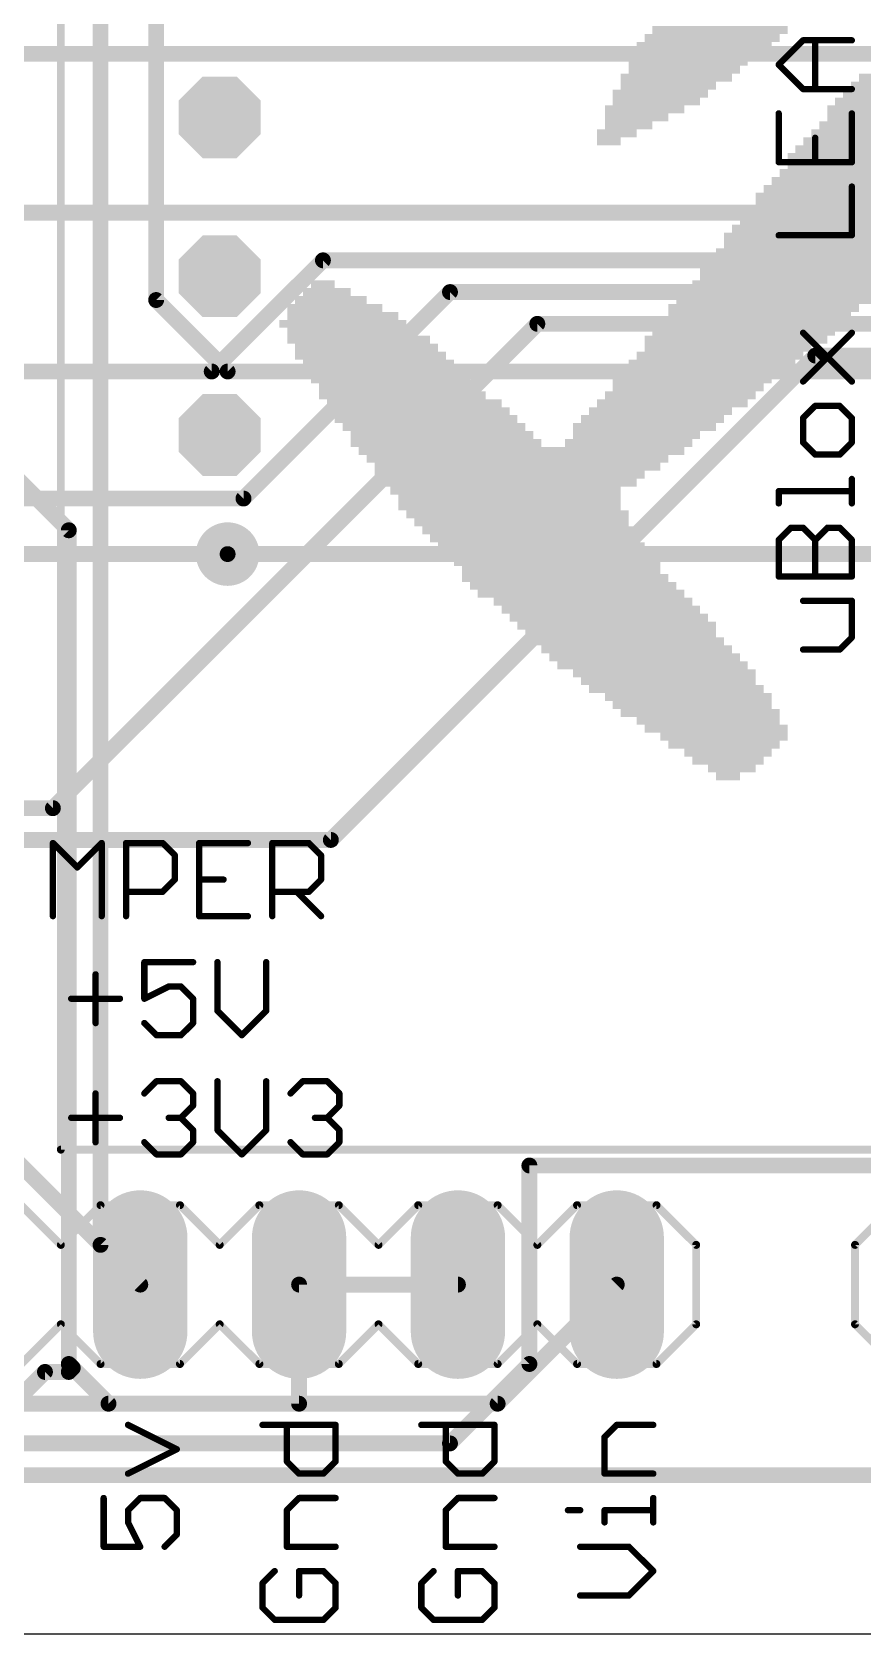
# Model space of a CAD drawing. Extents: x 0 to 99.1, y -1.2 to 60.2.
# Drawn here: x 33.58 to 46.86, y 0 to 25.62 of the extents above; entities that cross this region are included whole.
import ezdxf

# ---------------------------------------------------------------- set-up
doc = ezdxf.new("R2010")
doc.units = 0
for name, color, linetype in [('1', 22, 'CONTINUOUS'), ('16', 175, 'CONTINUOUS'), ('17', 82, 'CONTINUOUS'), ('18', 82, 'CONTINUOUS'), ('20', 7, 'CONTINUOUS'), ('21', 253, 'CONTINUOUS'), ('22', 253, 'CONTINUOUS'), ('25', 253, 'CONTINUOUS'), ('51', 253, 'CONTINUOUS')]:
    doc.layers.add(name, color=color, linetype=linetype)

# ---------------------------------------------------------------- blocks, each defined once
blk = doc.blocks.new('RECT')
blk.add_solid([(-0.5, -0.5), (0.5, -0.5), (-0.5, 0.5), (0.5, 0.5)])
blk = doc.blocks.new('LONGP100')
at = {"const_width": 1}
blk.add_lwpolyline([(-0.5, 0), (0.5, 0)], dxfattribs=at)
at = {"const_width": 0.5}
for points in [[(-0.5, 0.25, 1), (-0.5, -0.25)], [(0.5, -0.25, 1), (0.5, 0.25)]]:
    blk.add_lwpolyline(points, format="xyb", dxfattribs=at)
blk = doc.blocks.new('OCTAGONP')
at = {"const_width": 0.5}
blk.add_lwpolyline([(-0.25, -0.1036), (-0.25, 0.1036), (-0.1036, 0.25), (0.1036, 0.25), (0.25, 0.1036), (0.25, -0.1036), (0.1036, -0.25), (-0.1036, -0.25), (-0.25, -0.1036), (-0.25, 0.1036)], dxfattribs=at)
blk = doc.blocks.new('ROUNDV')
at = {"const_width": 0.5}
blk.add_lwpolyline([(0, -0.25, 1), (0, 0.25, 1), (0, -0.25)], format="xyb", dxfattribs=at)

msp = doc.modelspace()

# ---------------------------------------------------------------- linework, layer by layer
at = {"layer": '1', "const_width": 0.254}
for points in [[(35.56, 21.336), (35.56, 41.148)], [(34.671, 36.576), (34.671, 6.223)], [(36.703, 20.193), (35.56, 21.336)], [(67.818, 20.193), (36.703, 20.193)], [(34.163, 17.653), (32.131, 19.685)], [(34.163, 4.318), (34.163, 17.653)], [(68.961, 17.272), (36.703, 17.272)], [(41.529, 7.493), (89.662, 7.493)], [(41.529, 4.318), (41.529, 7.493)], [(34.671, 6.223), (35.306, 5.588)], [(37.846, 5.588), (37.846, 3.683)], [(37.846, 5.588), (40.386, 5.588)], [(34.2265, 4.2545), (34.163, 4.318)], [(34.163, 4.191), (34.2265, 4.2545)], [(34.798, 3.683), (34.2265, 4.2545)], [(40.259, 3.048), (41.529, 4.318)], [(33.274, 3.683), (33.782, 4.191)], [(33.782, 4.191), (34.163, 4.191)], [(37.846, 3.683), (34.798, 3.683)], [(6.477, 3.048), (40.259, 3.048)], [(3.937, 2.54), (88.011, 2.54)]]:
    msp.add_lwpolyline(points, dxfattribs=at)
at = {"layer": '1', "const_width": 0.127}
for points in [[(35.6049, 21.3809, 1), (35.5151, 21.2911)], [(35.4965, 21.336, 1), (35.6235, 21.336)], [(36.703, 20.2565, 1), (36.703, 20.1295)], [(36.6581, 20.1481, 1), (36.7479, 20.2379)], [(34.2265, 17.653, 1), (34.0995, 17.653)], [(34.1181, 17.6081, 1), (34.2079, 17.6979)], [(36.703, 17.3355, 1), (36.703, 17.2085)], [(41.529, 7.5565, 1), (41.529, 7.4295)], [(41.5925, 7.493, 1), (41.4655, 7.493)], [(34.7159, 6.2679, 1), (34.6261, 6.1781)], [(34.6075, 6.223, 1), (34.7345, 6.223)], [(35.2611, 5.5431, 1), (35.3509, 5.6329)], [(37.9095, 5.588, 1), (37.7825, 5.588)], [(37.846, 5.6515, 1), (37.846, 5.5245)], [(40.386, 5.5245, 1), (40.386, 5.6515)], [(34.2079, 4.3629, 1), (34.1181, 4.2731)], [(34.0995, 4.318, 1), (34.2265, 4.318)], [(34.2714, 4.2994, 1), (34.1816, 4.2096)], [(34.2714, 4.2096, 1), (34.1816, 4.2994)], [(34.1816, 4.2096, 1), (34.2714, 4.2994)], [(41.4655, 4.318, 1), (41.5925, 4.318)], [(41.5739, 4.2731, 1), (41.4841, 4.3629)], [(33.782, 4.2545, 1), (33.782, 4.1275)], [(33.8269, 4.1461, 1), (33.7371, 4.2359)], [(34.1181, 4.2359, 1), (34.2079, 4.1461)], [(34.163, 4.1275, 1), (34.163, 4.2545)], [(34.798, 3.7465, 1), (34.798, 3.6195)], [(34.7531, 3.6381, 1), (34.8429, 3.7279)], [(37.7825, 3.683, 1), (37.9095, 3.683)], [(37.846, 3.6195, 1), (37.846, 3.7465)], [(40.2141, 3.0929, 1), (40.3039, 3.0031)], [(40.259, 2.9845, 1), (40.259, 3.1115)]]:
    msp.add_lwpolyline(points, format="xyb", dxfattribs=at)
at = {"layer": '16', "const_width": 0.254}
for points in [[(27.94, 25.273), (73.787, 25.273)], [(31.877, 22.733), (69.469, 22.733)], [(36.449, 20.193), (38.227, 21.971)], [(38.227, 21.971), (87.249, 21.971)], [(36.957, 18.161), (40.259, 21.463)], [(40.259, 21.463), (87.503, 21.463)], [(33.909, 13.208), (41.656, 20.955)], [(41.656, 20.955), (83.058, 20.955)], [(38.354, 12.7), (46.101, 20.447)], [(46.101, 20.447), (68.199, 20.447)], [(28.702, 20.193), (36.449, 20.193)], [(27.432, 18.161), (36.957, 18.161)], [(36.703, 17.272), (28.829, 17.272)], [(24.257, 13.208), (33.909, 13.208)], [(24.765, 12.7), (38.354, 12.7)], [(28.702, 12.192), (35.306, 5.588)], [(41.021, 3.683), (42.926, 5.588)], [(22.987, 3.683), (41.021, 3.683)]]:
    msp.add_lwpolyline(points, dxfattribs=at)
at = {"layer": '16', "const_width": 0.127}
for points in [[(38.227, 22.0345, 1), (38.227, 21.9075)], [(38.2719, 21.9261, 1), (38.1821, 22.0159)], [(40.259, 21.5265, 1), (40.259, 21.3995)], [(40.3039, 21.4181, 1), (40.2141, 21.5079)], [(41.656, 21.0185, 1), (41.656, 20.8915)], [(41.7009, 20.9101, 1), (41.6111, 20.9999)], [(46.101, 20.5105, 1), (46.101, 20.3835)], [(46.1459, 20.4021, 1), (46.0561, 20.4919)], [(36.4041, 20.2379, 1), (36.4939, 20.1481)], [(36.449, 20.1295, 1), (36.449, 20.2565)], [(36.9121, 18.2059, 1), (37.0019, 18.1161)], [(36.957, 18.0975, 1), (36.957, 18.2245)], [(36.703, 17.2085, 1), (36.703, 17.3355)], [(33.909, 13.1445, 1), (33.909, 13.2715)], [(33.8641, 13.2529, 1), (33.9539, 13.1631)], [(38.354, 12.6365, 1), (38.354, 12.7635)], [(38.3091, 12.7449, 1), (38.3989, 12.6551)], [(35.2611, 5.5431, 1), (35.3509, 5.6329)], [(42.9709, 5.5431, 1), (42.8811, 5.6329)], [(40.9761, 3.7279, 1), (41.0659, 3.6381)], [(41.021, 3.6195, 1), (41.021, 3.7465)]]:
    msp.add_lwpolyline(points, format="xyb", dxfattribs=at)
at = {"layer": '20'}
msp.add_line((2.7737, 0), (96.7218, 0), dxfattribs=at)
at = {"layer": '21'}
for points, const_width in [([(33.9274, 12.6682, 1), (33.8915, 12.6322)], 0.0508), ([(33.9349, 12.6502, 1), (33.8841, 12.6502)], 0.0508), ([(34.7145, 12.6502, 1), (34.6637, 12.6502)], 0.0508), ([(34.707, 12.6322, 1), (34.6711, 12.6682)], 0.0508), ([(35.1043, 12.6502, 1), (35.0535, 12.6502)], 0.0508), ([(35.0789, 12.6756, 1), (35.0789, 12.6248)], 0.0508), ([(35.6815, 12.6682, 1), (35.6456, 12.6322)], 0.0508), ([(35.6636, 12.6248, 1), (35.6636, 12.6756)], 0.0508), ([(36.2483, 12.6756, 1), (36.2483, 12.6248)], 0.0508), ([(36.2737, 12.6502, 1), (36.2229, 12.6502)], 0.0508), ([(37.0279, 12.6248, 1), (37.0279, 12.6756)], 0.0508), ([(37.4431, 12.6502, 1), (37.3923, 12.6502)], 0.0508), ([(37.4177, 12.6756, 1), (37.4177, 12.6248)], 0.0508), ([(38.0203, 12.6682, 1), (37.9844, 12.6322)], 0.0508), ([(38.0024, 12.6248, 1), (38.0024, 12.6756)], 0.0508), ([(34.2813, 12.2784, 1), (34.3172, 12.2424)], 0.0508), ([(34.2813, 12.2424, 1), (34.3172, 12.2784)], 0.0508), ([(35.8839, 12.4553, 1), (35.8331, 12.4553)], 0.0508), ([(35.8405, 12.4373, 1), (35.8764, 12.4733)], 0.0508), ([(38.2227, 12.4553, 1), (38.1719, 12.4553)], 0.0508), ([(38.1793, 12.4373, 1), (38.2152, 12.4733)], 0.0508), ([(35.8331, 12.0655, 1), (35.8839, 12.0655)], 0.0508), ([(35.8764, 12.0475, 1), (35.8405, 12.0835)], 0.0508), ([(36.2483, 12.0909, 1), (36.2483, 12.0401)], 0.0508), ([(36.6381, 12.0401, 1), (36.6381, 12.0909)], 0.0508), ([(38.1719, 12.0655, 1), (38.2227, 12.0655)], 0.0508), ([(38.2152, 12.0475, 1), (38.1793, 12.0835)], 0.0508), ([(35.0789, 11.896, 1), (35.0789, 11.8452)], 0.0508), ([(35.6456, 11.8886, 1), (35.6815, 11.8526)], 0.0508), ([(35.6636, 11.8452, 1), (35.6636, 11.896)], 0.0508), ([(37.4177, 11.896, 1), (37.4177, 11.8452)], 0.0508), ([(37.8254, 11.8886, 1), (37.7895, 11.8526)], 0.0508), ([(37.9844, 11.8886, 1), (38.0203, 11.8526)], 0.0508), ([(38.0024, 11.8452, 1), (38.0024, 11.896)], 0.0508), ([(36.2483, 11.5062, 1), (36.2483, 11.4554)], 0.0508), ([(37.0279, 11.4554, 1), (37.0279, 11.5062)], 0.0508), ([(33.8841, 11.4808, 1), (33.9349, 11.4808)], 0.0508), ([(34.6637, 11.4808, 1), (34.7145, 11.4808)], 0.0508), ([(35.0535, 11.4808, 1), (35.1043, 11.4808)], 0.0508), ([(36.2229, 11.4808, 1), (36.2737, 11.4808)], 0.0508), ([(37.3923, 11.4808, 1), (37.4431, 11.4808)], 0.0508), ([(38.1793, 11.4628, 1), (38.2152, 11.4988)], 0.0508), ([(35.3712, 10.7706, 1), (35.3712, 10.7198)], 0.0508), ([(35.3966, 10.7452, 1), (35.3458, 10.7452)], 0.0508), ([(36.1508, 10.7198, 1), (36.1508, 10.7706)], 0.0508), ([(36.566, 10.7452, 1), (36.5152, 10.7452)], 0.0508), ([(37.3456, 10.7452, 1), (37.2948, 10.7452)], 0.0508), ([(34.617, 10.5503, 1), (34.5662, 10.5503)], 0.0508), ([(35.761, 10.3808, 1), (35.761, 10.33)], 0.0508), ([(35.7724, 10.3327, 1), (35.7497, 10.3781)], 0.0508), ([(35.9739, 10.3734, 1), (35.938, 10.3374)], 0.0508), ([(35.9559, 10.33, 1), (35.9559, 10.3808)], 0.0508), ([(34.2018, 10.1859, 1), (34.2018, 10.1351)], 0.0508), ([(34.9814, 10.1351, 1), (34.9814, 10.1859)], 0.0508), ([(35.3458, 10.1605, 1), (35.3966, 10.1605)], 0.0508), ([(35.3599, 10.1832, 1), (35.3826, 10.1378)], 0.0508), ([(36.1762, 10.1605, 1), (36.1254, 10.1605)], 0.0508), ([(36.1329, 10.1425, 1), (36.1688, 10.1785)], 0.0508), ([(36.5586, 9.9836, 1), (36.5227, 9.9476)], 0.0508), ([(37.3382, 9.9476, 1), (37.3023, 9.9836)], 0.0508), ([(34.5662, 9.7707, 1), (34.617, 9.7707)], 0.0508), ([(35.3892, 9.7887, 1), (35.3533, 9.7527)], 0.0508), ([(36.1254, 9.7707, 1), (36.1762, 9.7707)], 0.0508), ([(36.1688, 9.7527, 1), (36.1329, 9.7887)], 0.0508), ([(36.5152, 9.9656, 1), (36.566, 9.9656)], 0.0508), ([(37.2948, 9.9656, 1), (37.3456, 9.9656)], 0.0508), ([(35.5661, 9.6012, 1), (35.5661, 9.5504)], 0.0508), ([(35.5482, 9.5578, 1), (35.5841, 9.5938)], 0.0508), ([(35.938, 9.5938, 1), (35.9739, 9.5578)], 0.0508), ([(35.9559, 9.5504, 1), (35.9559, 9.6012)], 0.0508), ([(36.9125, 9.5938, 1), (36.9484, 9.5578)], 0.0508), ([(36.9125, 9.5578, 1), (36.9484, 9.5938)], 0.0508), ([(35.5661, 8.8656, 1), (35.5661, 8.8148)], 0.0508), ([(35.5841, 8.8222, 1), (35.5482, 8.8582)], 0.0508), ([(35.9739, 8.8582, 1), (35.938, 8.8222)], 0.0508), ([(35.9559, 8.8148, 1), (35.9559, 8.8656)], 0.0508), ([(36.566, 8.8402, 1), (36.5152, 8.8402)], 0.0508), ([(37.3456, 8.8402, 1), (37.2948, 8.8402)], 0.0508), ([(37.9049, 8.8656, 1), (37.9049, 8.8148)], 0.0508), ([(37.9229, 8.8222, 1), (37.887, 8.8582)], 0.0508), ([(38.3127, 8.8582, 1), (38.2768, 8.8222)], 0.0508), ([(38.2947, 8.8148, 1), (38.2947, 8.8656)], 0.0508), ([(34.617, 8.6453, 1), (34.5662, 8.6453)], 0.0508), ([(35.3533, 8.6633, 1), (35.3892, 8.6273)], 0.0508), ([(36.1762, 8.6453, 1), (36.1254, 8.6453)], 0.0508), ([(36.1254, 8.4504, 1), (36.1762, 8.4504)], 0.0508), ([(36.1329, 8.6273, 1), (36.1688, 8.6633)], 0.0508), ([(36.1688, 8.4324, 1), (36.1329, 8.4684)], 0.0508), ([(37.6921, 8.6633, 1), (37.728, 8.6273)], 0.0508), ([(38.515, 8.6453, 1), (38.4642, 8.6453)], 0.0508), ([(38.4642, 8.4504, 1), (38.515, 8.4504)], 0.0508), ([(38.4717, 8.6273, 1), (38.5076, 8.6633)], 0.0508), ([(38.5076, 8.4324, 1), (38.4717, 8.4684)], 0.0508), ([(34.2018, 8.2809, 1), (34.2018, 8.2301)], 0.0508), ([(34.9814, 8.2301, 1), (34.9814, 8.2809)], 0.0508), ([(35.761, 8.2809, 1), (35.761, 8.2301)], 0.0508), ([(35.9739, 8.2735, 1), (35.938, 8.2375)], 0.0508), ([(35.938, 8.2735, 1), (35.9739, 8.2375)], 0.0508), ([(35.9559, 8.2301, 1), (35.9559, 8.2809)], 0.0508), ([(38.0998, 8.2809, 1), (38.0998, 8.2301)], 0.0508), ([(38.3127, 8.2735, 1), (38.2768, 8.2375)], 0.0508), ([(38.2768, 8.2735, 1), (38.3127, 8.2375)], 0.0508), ([(38.2947, 8.2301, 1), (38.2947, 8.2809)], 0.0508), ([(36.1762, 8.0606, 1), (36.1254, 8.0606)], 0.0508), ([(36.1329, 8.0426, 1), (36.1688, 8.0786)], 0.0508), ([(36.5586, 8.0786, 1), (36.5227, 8.0426)], 0.0508), ([(36.5152, 8.0606, 1), (36.566, 8.0606)], 0.0508), ([(37.2948, 8.0606, 1), (37.3456, 8.0606)], 0.0508), ([(37.3382, 8.0426, 1), (37.3023, 8.0786)], 0.0508), ([(38.515, 8.0606, 1), (38.4642, 8.0606)], 0.0508), ([(38.4717, 8.0426, 1), (38.5076, 8.0786)], 0.0508), ([(34.5662, 7.8657, 1), (34.617, 7.8657)], 0.0508), ([(35.3892, 7.8837, 1), (35.3533, 7.8477)], 0.0508), ([(35.5661, 7.6962, 1), (35.5661, 7.6454)], 0.0508), ([(35.5482, 7.6528, 1), (35.5841, 7.6888)], 0.0508), ([(35.938, 7.6888, 1), (35.9739, 7.6528)], 0.0508), ([(35.9559, 7.6454, 1), (35.9559, 7.6962)], 0.0508), ([(36.1254, 7.8657, 1), (36.1762, 7.8657)], 0.0508), ([(36.1688, 7.8477, 1), (36.1329, 7.8837)], 0.0508), ([(36.9125, 7.6888, 1), (36.9484, 7.6528)], 0.0508), ([(36.9125, 7.6528, 1), (36.9484, 7.6888)], 0.0508), ([(37.728, 7.8837, 1), (37.6921, 7.8477)], 0.0508), ([(37.9049, 7.6962, 1), (37.9049, 7.6454)], 0.0508), ([(37.887, 7.6528, 1), (37.9229, 7.6888)], 0.0508), ([(38.2768, 7.6888, 1), (38.3127, 7.6528)], 0.0508), ([(38.2947, 7.6454, 1), (38.2947, 7.6962)], 0.0508), ([(38.4642, 7.8657, 1), (38.515, 7.8657)], 0.0508), ([(38.5076, 7.8477, 1), (38.4717, 7.8837)], 0.0508), ([(34.671, 6.8898, 1), (34.671, 6.8263)], 0.0635), ([(34.6935, 6.8355, 1), (34.6485, 6.8805)], 0.0635), ([(35.9635, 6.8805, 1), (35.9185, 6.8355)], 0.0635), ([(35.941, 6.8263, 1), (35.941, 6.8898)], 0.0635), ([(37.211, 6.8898, 1), (37.211, 6.8263)], 0.0635), ([(37.2335, 6.8355, 1), (37.1885, 6.8805)], 0.0635), ([(38.5035, 6.8805, 1), (38.4585, 6.8355)], 0.0635), ([(38.481, 6.8263, 1), (38.481, 6.8898)], 0.0635), ([(39.751, 6.8898, 1), (39.751, 6.8263)], 0.0635), ([(39.7735, 6.8355, 1), (39.7285, 6.8805)], 0.0635), ([(41.0435, 6.8805, 1), (40.9985, 6.8355)], 0.0635), ([(41.021, 6.8263, 1), (41.021, 6.8898)], 0.0635), ([(42.291, 6.8898, 1), (42.291, 6.8263)], 0.0635), ([(42.3135, 6.8355, 1), (42.2685, 6.8805)], 0.0635), ([(43.5835, 6.8805, 1), (43.5385, 6.8355)], 0.0635), ([(43.561, 6.8263, 1), (43.561, 6.8898)], 0.0635), ([(34.0135, 6.2455, 1), (34.0585, 6.2005)], 0.0635), ([(34.0135, 6.2005, 1), (34.0585, 6.2455)], 0.0635), ([(36.5535, 6.2455, 1), (36.5985, 6.2005)], 0.0635), ([(36.5535, 6.2005, 1), (36.5985, 6.2455)], 0.0635), ([(39.0935, 6.2455, 1), (39.1385, 6.2005)], 0.0635), ([(39.0935, 6.2005, 1), (39.1385, 6.2455)], 0.0635), ([(41.6335, 6.2455, 1), (41.6785, 6.2005)], 0.0635), ([(41.6335, 6.2005, 1), (41.6785, 6.2455)], 0.0635), ([(44.2278, 6.223, 1), (44.1643, 6.223)], 0.0635), ([(44.1735, 6.2005, 1), (44.2185, 6.2455)], 0.0635), ([(46.7135, 6.2455, 1), (46.7585, 6.2005)], 0.0635), ([(46.7678, 6.223, 1), (46.7043, 6.223)], 0.0635), ([(34.0585, 4.9755, 1), (34.0135, 4.9305)], 0.0635), ([(34.0585, 4.9305, 1), (34.0135, 4.9755)], 0.0635), ([(36.5985, 4.9755, 1), (36.5535, 4.9305)], 0.0635), ([(36.5985, 4.9305, 1), (36.5535, 4.9755)], 0.0635), ([(39.1385, 4.9755, 1), (39.0935, 4.9305)], 0.0635), ([(39.1385, 4.9305, 1), (39.0935, 4.9755)], 0.0635), ([(41.6785, 4.9755, 1), (41.6335, 4.9305)], 0.0635), ([(41.6785, 4.9305, 1), (41.6335, 4.9755)], 0.0635), ([(44.1643, 4.953, 1), (44.2278, 4.953)], 0.0635), ([(44.2185, 4.9305, 1), (44.1735, 4.9755)], 0.0635), ([(46.7585, 4.9755, 1), (46.7135, 4.9305)], 0.0635), ([(46.7043, 4.953, 1), (46.7678, 4.953)], 0.0635), ([(34.671, 4.3498, 1), (34.671, 4.2863)], 0.0635), ([(34.6485, 4.2955, 1), (34.6935, 4.3405)], 0.0635), ([(35.9185, 4.3405, 1), (35.9635, 4.2955)], 0.0635), ([(35.941, 4.2863, 1), (35.941, 4.3498)], 0.0635), ([(37.211, 4.3498, 1), (37.211, 4.2863)], 0.0635), ([(37.1885, 4.2955, 1), (37.2335, 4.3405)], 0.0635), ([(38.4585, 4.3405, 1), (38.5035, 4.2955)], 0.0635), ([(38.481, 4.2863, 1), (38.481, 4.3498)], 0.0635), ([(39.751, 4.3498, 1), (39.751, 4.2863)], 0.0635), ([(39.7285, 4.2955, 1), (39.7735, 4.3405)], 0.0635), ([(40.9985, 4.3405, 1), (41.0435, 4.2955)], 0.0635), ([(41.021, 4.2863, 1), (41.021, 4.3498)], 0.0635), ([(42.291, 4.3498, 1), (42.291, 4.2863)], 0.0635), ([(42.2685, 4.2955, 1), (42.3135, 4.3405)], 0.0635), ([(43.5385, 4.3405, 1), (43.5835, 4.2955)], 0.0635), ([(43.561, 4.2863, 1), (43.561, 4.3498)], 0.0635), ([(35.122, 3.3667, 1), (35.0992, 3.3213)], 0.0508), ([(37.2608, 3.3694, 1), (37.2608, 3.3186)], 0.0508), ([(37.676, 3.344, 1), (37.6252, 3.344)], 0.0508), ([(38.4556, 3.344, 1), (38.4048, 3.344)], 0.0508), ([(38.4302, 3.3186, 1), (38.4302, 3.3694)], 0.0508), ([(39.8008, 3.3694, 1), (39.8008, 3.3186)], 0.0508), ([(40.216, 3.344, 1), (40.1652, 3.344)], 0.0508), ([(40.9956, 3.344, 1), (40.9448, 3.344)], 0.0508), ([(40.9702, 3.3186, 1), (40.9702, 3.3694)], 0.0508), ([(42.9255, 3.3694, 1), (42.9255, 3.3186)], 0.0508), ([(42.9435, 3.326, 1), (42.9075, 3.362)], 0.0508), ([(43.5102, 3.3186, 1), (43.5102, 3.3694)], 0.0508), ([(42.7126, 3.1671, 1), (42.7486, 3.1311)], 0.0508), ([(42.756, 3.1491, 1), (42.7052, 3.1491)], 0.0508), ([(35.9016, 2.9315, 1), (35.8788, 2.9769)], 0.0508), ([(35.8788, 2.9315, 1), (35.9016, 2.9769)], 0.0508), ([(35.0992, 2.5871, 1), (35.122, 2.5417)], 0.0508), ([(37.6686, 2.7773, 1), (37.6326, 2.7413)], 0.0508), ([(37.6252, 2.7593, 1), (37.676, 2.7593)], 0.0508), ([(37.8455, 2.5898, 1), (37.8455, 2.539)], 0.0508), ([(37.8275, 2.5464, 1), (37.8635, 2.5824)], 0.0508), ([(38.2173, 2.5824, 1), (38.2533, 2.5464)], 0.0508), ([(38.2353, 2.539, 1), (38.2353, 2.5898)], 0.0508), ([(38.4048, 2.7593, 1), (38.4556, 2.7593)], 0.0508), ([(38.4482, 2.7413, 1), (38.4122, 2.7773)], 0.0508), ([(40.2086, 2.7773, 1), (40.1726, 2.7413)], 0.0508), ([(40.1652, 2.7593, 1), (40.216, 2.7593)], 0.0508), ([(40.3855, 2.5898, 1), (40.3855, 2.539)], 0.0508), ([(40.3675, 2.5464, 1), (40.4035, 2.5824)], 0.0508), ([(40.7573, 2.5824, 1), (40.7933, 2.5464)], 0.0508), ([(40.7753, 2.539, 1), (40.7753, 2.5898)], 0.0508), ([(40.9448, 2.7593, 1), (40.9956, 2.7593)], 0.0508), ([(40.9882, 2.7413, 1), (40.9522, 2.7773)], 0.0508), ([(42.7306, 2.5898, 1), (42.7306, 2.539)], 0.0508), ([(42.7052, 2.5644, 1), (42.756, 2.5644)], 0.0508), ([(43.5102, 2.539, 1), (43.5102, 2.5898)], 0.0508), ([(34.7462, 2.1746, 1), (34.6954, 2.1746)], 0.0508), ([(35.3055, 2.2, 1), (35.3055, 2.1492)], 0.0508), ([(35.3235, 2.1566, 1), (35.2875, 2.1926)], 0.0508), ([(35.7133, 2.1926, 1), (35.6773, 2.1566)], 0.0508), ([(35.6953, 2.1492, 1), (35.6953, 2.2)], 0.0508), ([(37.8455, 2.2, 1), (37.8455, 2.1492)], 0.0508), ([(37.8635, 2.1566, 1), (37.8275, 2.1926)], 0.0508), ([(38.4302, 2.1492, 1), (38.4302, 2.2)], 0.0508), ([(40.3855, 2.2, 1), (40.3855, 2.1492)], 0.0508), ([(40.4035, 2.1566, 1), (40.3675, 2.1926)], 0.0508), ([(40.9702, 2.1492, 1), (40.9702, 2.2)], 0.0508), ([(43.5356, 2.1746, 1), (43.4848, 2.1746)], 0.0508), ([(35.0926, 1.9977, 1), (35.1286, 1.9617)], 0.0508), ([(35.136, 1.9797, 1), (35.0852, 1.9797)], 0.0508), ([(35.1333, 1.7962, 1), (35.0879, 1.7734)], 0.0508), ([(35.0852, 1.7848, 1), (35.136, 1.7848)], 0.0508), ([(35.9156, 1.9797, 1), (35.8648, 1.9797)], 0.0508), ([(35.8722, 1.9617, 1), (35.9082, 1.9977)], 0.0508), ([(37.6326, 1.9977, 1), (37.6686, 1.9617)], 0.0508), ([(37.676, 1.9797, 1), (37.6252, 1.9797)], 0.0508), ([(40.1726, 1.9977, 1), (40.2086, 1.9617)], 0.0508), ([(40.216, 1.9797, 1), (40.1652, 1.9797)], 0.0508), ([(42.1459, 2.0051, 1), (42.1459, 1.9543)], 0.0508), ([(42.3408, 1.9543, 1), (42.3408, 2.0051)], 0.0508), ([(42.756, 1.9797, 1), (42.7052, 1.9797)], 0.0508), ([(42.7306, 2.0051, 1), (42.7306, 1.9543)], 0.0508), ([(42.7052, 1.7848, 1), (42.756, 1.7848)], 0.0508), ([(43.4848, 1.7848, 1), (43.5356, 1.7848)], 0.0508), ([(43.5102, 1.9543, 1), (43.5102, 2.0051)], 0.0508), ([(35.8648, 1.5899, 1), (35.9156, 1.5899)], 0.0508), ([(35.9082, 1.5719, 1), (35.8722, 1.6079)], 0.0508), ([(34.7208, 1.4204, 1), (34.7208, 1.3696)], 0.0508), ([(34.6954, 1.395, 1), (34.7462, 1.395)], 0.0508), ([(35.2828, 1.3836, 1), (35.3282, 1.4064)], 0.0508), ([(35.3055, 1.3696, 1), (35.3055, 1.4204)], 0.0508), ([(35.6773, 1.413, 1), (35.7133, 1.377)], 0.0508), ([(37.6506, 1.4204, 1), (37.6506, 1.3696)], 0.0508), ([(37.6252, 1.395, 1), (37.676, 1.395)], 0.0508), ([(38.4302, 1.3696, 1), (38.4302, 1.4204)], 0.0508), ([(40.1906, 1.4204, 1), (40.1906, 1.3696)], 0.0508), ([(40.1652, 1.395, 1), (40.216, 1.395)], 0.0508), ([(40.9702, 1.3696, 1), (40.9702, 1.4204)], 0.0508), ([(42.3408, 1.4204, 1), (42.3408, 1.3696)], 0.0508), ([(43.1384, 1.413, 1), (43.1024, 1.377)], 0.0508), ([(43.1204, 1.3696, 1), (43.1204, 1.4204)], 0.0508), ([(37.4737, 0.9872, 1), (37.4377, 1.0232)], 0.0508), ([(37.8455, 1.0306, 1), (37.8455, 0.9798)], 0.0508), ([(37.8709, 1.0052, 1), (37.8201, 1.0052)], 0.0508), ([(38.2533, 1.0232, 1), (38.2173, 0.9872)], 0.0508), ([(38.2353, 0.9798, 1), (38.2353, 1.0306)], 0.0508), ([(40.0137, 0.9872, 1), (39.9777, 1.0232)], 0.0508), ([(40.3855, 1.0306, 1), (40.3855, 0.9798)], 0.0508), ([(40.4109, 1.0052, 1), (40.3601, 1.0052)], 0.0508), ([(40.7933, 1.0232, 1), (40.7573, 0.9872)], 0.0508), ([(40.7753, 0.9798, 1), (40.7753, 1.0306)], 0.0508), ([(43.5282, 0.9872, 1), (43.4922, 1.0232)], 0.0508), ([(43.4922, 0.9872, 1), (43.5282, 1.0232)], 0.0508), ([(37.2428, 0.8283, 1), (37.2788, 0.7923)], 0.0508), ([(37.2862, 0.8103, 1), (37.2354, 0.8103)], 0.0508), ([(38.4556, 0.8103, 1), (38.4048, 0.8103)], 0.0508), ([(38.4122, 0.7923, 1), (38.4482, 0.8283)], 0.0508), ([(39.7828, 0.8283, 1), (39.8188, 0.7923)], 0.0508), ([(39.8262, 0.8103, 1), (39.7754, 0.8103)], 0.0508), ([(40.9956, 0.8103, 1), (40.9448, 0.8103)], 0.0508), ([(40.9522, 0.7923, 1), (40.9882, 0.8283)], 0.0508), ([(37.8201, 0.6154, 1), (37.8709, 0.6154)], 0.0508), ([(40.3601, 0.6154, 1), (40.4109, 0.6154)], 0.0508), ([(42.3408, 0.6408, 1), (42.3408, 0.59)], 0.0508), ([(43.1024, 0.6334, 1), (43.1384, 0.5974)], 0.0508), ([(43.1204, 0.59, 1), (43.1204, 0.6408)], 0.0508), ([(37.2788, 0.4385, 1), (37.2428, 0.4025)], 0.0508), ([(37.2354, 0.4205, 1), (37.2862, 0.4205)], 0.0508), ([(37.4557, 0.251, 1), (37.4557, 0.2002)], 0.0508), ([(37.4377, 0.2076, 1), (37.4737, 0.2436)], 0.0508), ([(38.2173, 0.2436, 1), (38.2533, 0.2076)], 0.0508), ([(38.2353, 0.2002, 1), (38.2353, 0.251)], 0.0508), ([(38.4048, 0.4205, 1), (38.4556, 0.4205)], 0.0508), ([(38.4482, 0.4025, 1), (38.4122, 0.4385)], 0.0508), ([(39.8188, 0.4385, 1), (39.7828, 0.4025)], 0.0508), ([(39.7754, 0.4205, 1), (39.8262, 0.4205)], 0.0508), ([(39.9957, 0.251, 1), (39.9957, 0.2002)], 0.0508), ([(39.9777, 0.2076, 1), (40.0137, 0.2436)], 0.0508), ([(40.7573, 0.2436, 1), (40.7933, 0.2076)], 0.0508), ([(40.7753, 0.2002, 1), (40.7753, 0.251)], 0.0508), ([(40.9448, 0.4205, 1), (40.9956, 0.4205)], 0.0508), ([(40.9882, 0.4025, 1), (40.9522, 0.4385)], 0.0508)]:
    msp.add_lwpolyline(points, format="xyb", dxfattribs=dict(at, const_width=const_width))
for points, const_width in [([(33.9095, 11.4808), (33.9095, 12.6502)], 0.1016), ([(33.9095, 12.6502), (34.2993, 12.2604)], 0.1016), ([(34.2993, 12.2604), (34.6891, 12.6502)], 0.1016), ([(34.6891, 12.6502), (34.6891, 11.4808)], 0.1016), ([(35.0789, 11.4808), (35.0789, 12.6502)], 0.1016), ([(35.0789, 12.6502), (35.6636, 12.6502)], 0.1016), ([(35.6636, 12.6502), (35.8585, 12.4553)], 0.1016), ([(37.0279, 12.6502), (36.2483, 12.6502)], 0.1016), ([(36.2483, 12.6502), (36.2483, 11.4808)], 0.1016), ([(37.4177, 11.4808), (37.4177, 12.6502)], 0.1016), ([(37.4177, 12.6502), (38.0024, 12.6502)], 0.1016), ([(38.0024, 12.6502), (38.1973, 12.4553)], 0.1016), ([(35.8585, 12.4553), (35.8585, 12.0655)], 0.1016), ([(38.1973, 12.4553), (38.1973, 12.0655)], 0.1016), ([(35.8585, 12.0655), (35.6636, 11.8706)], 0.1016), ([(36.2483, 12.0655), (36.6381, 12.0655)], 0.1016), ([(38.1973, 12.0655), (38.0024, 11.8706)], 0.1016), ([(35.6636, 11.8706), (35.0789, 11.8706)], 0.1016), ([(38.0024, 11.8706), (37.4177, 11.8706)], 0.1016), ([(37.8075, 11.8706), (38.1973, 11.4808)], 0.1016), ([(36.2483, 11.4808), (37.0279, 11.4808)], 0.1016), ([(36.1508, 10.7452), (35.3712, 10.7452)], 0.1016), ([(35.3712, 10.7452), (35.3712, 10.1605)], 0.1016), ([(36.5406, 10.7452), (36.5406, 9.9656)], 0.1016), ([(37.3202, 9.9656), (37.3202, 10.7452)], 0.1016), ([(34.5916, 10.5503), (34.5916, 9.7707)], 0.1016), ([(35.3712, 10.1605), (35.761, 10.3554)], 0.1016), ([(35.761, 10.3554), (35.9559, 10.3554)], 0.1016), ([(35.9559, 10.3554), (36.1508, 10.1605)], 0.1016), ([(34.2018, 10.1605), (34.9814, 10.1605)], 0.1016), ([(36.1508, 10.1605), (36.1508, 9.7707)], 0.1016), ([(36.5406, 9.9656), (36.9304, 9.5758)], 0.1016), ([(36.9304, 9.5758), (37.3202, 9.9656)], 0.1016), ([(35.5661, 9.5758), (35.3712, 9.7707)], 0.1016), ([(36.1508, 9.7707), (35.9559, 9.5758)], 0.1016), ([(35.9559, 9.5758), (35.5661, 9.5758)], 0.1016), ([(35.3712, 8.6453), (35.5661, 8.8402)], 0.1016), ([(35.5661, 8.8402), (35.9559, 8.8402)], 0.1016), ([(35.9559, 8.8402), (36.1508, 8.6453)], 0.1016), ([(36.5406, 8.8402), (36.5406, 8.0606)], 0.1016), ([(37.3202, 8.0606), (37.3202, 8.8402)], 0.1016), ([(37.71, 8.6453), (37.9049, 8.8402)], 0.1016), ([(37.9049, 8.8402), (38.2947, 8.8402)], 0.1016), ([(38.2947, 8.8402), (38.4896, 8.6453)], 0.1016), ([(34.5916, 8.6453), (34.5916, 7.8657)], 0.1016), ([(36.1508, 8.4504), (35.9559, 8.2555)], 0.1016), ([(36.1508, 8.6453), (36.1508, 8.4504)], 0.1016), ([(38.4896, 8.4504), (38.2947, 8.2555)], 0.1016), ([(38.4896, 8.6453), (38.4896, 8.4504)], 0.1016), ([(34.2018, 8.2555), (34.9814, 8.2555)], 0.1016), ([(35.9559, 8.2555), (35.761, 8.2555)], 0.1016), ([(35.9559, 8.2555), (36.1508, 8.0606)], 0.1016), ([(38.2947, 8.2555), (38.0998, 8.2555)], 0.1016), ([(38.2947, 8.2555), (38.4896, 8.0606)], 0.1016), ([(36.1508, 8.0606), (36.1508, 7.8657)], 0.1016), ([(36.5406, 8.0606), (36.9304, 7.6708)], 0.1016), ([(36.9304, 7.6708), (37.3202, 8.0606)], 0.1016), ([(38.4896, 8.0606), (38.4896, 7.8657)], 0.1016), ([(35.5661, 7.6708), (35.3712, 7.8657)], 0.1016), ([(35.9559, 7.6708), (35.5661, 7.6708)], 0.1016), ([(36.1508, 7.8657), (35.9559, 7.6708)], 0.1016), ([(37.9049, 7.6708), (37.71, 7.8657)], 0.1016), ([(38.2947, 7.6708), (37.9049, 7.6708)], 0.1016), ([(38.4896, 7.8657), (38.2947, 7.6708)], 0.1016), ([(33.401, 6.858), (34.036, 6.223)], 0.127), ([(34.036, 6.223), (34.671, 6.858)], 0.127), ([(34.671, 6.858), (35.941, 6.858)], 0.127), ([(35.941, 6.858), (36.576, 6.223)], 0.127), ([(36.576, 6.223), (37.211, 6.858)], 0.127), ([(37.211, 6.858), (38.481, 6.858)], 0.127), ([(38.481, 6.858), (39.116, 6.223)], 0.127), ([(39.116, 6.223), (39.751, 6.858)], 0.127), ([(39.751, 6.858), (41.021, 6.858)], 0.127), ([(41.021, 6.858), (41.656, 6.223)], 0.127), ([(41.656, 6.223), (42.291, 6.858)], 0.127), ([(42.291, 6.858), (43.561, 6.858)], 0.127), ([(43.561, 6.858), (44.196, 6.223)], 0.127), ([(46.736, 6.223), (47.371, 6.858)], 0.127), ([(44.196, 6.223), (44.196, 4.953)], 0.127), ([(46.736, 4.953), (46.736, 6.223)], 0.127), ([(34.036, 4.953), (33.401, 4.318)], 0.127), ([(34.671, 4.318), (34.036, 4.953)], 0.127), ([(36.576, 4.953), (35.941, 4.318)], 0.127), ([(37.211, 4.318), (36.576, 4.953)], 0.127), ([(39.116, 4.953), (38.481, 4.318)], 0.127), ([(39.751, 4.318), (39.116, 4.953)], 0.127), ([(41.656, 4.953), (41.021, 4.318)], 0.127), ([(42.291, 4.318), (41.656, 4.953)], 0.127), ([(44.196, 4.953), (43.561, 4.318)], 0.127), ([(47.371, 4.318), (46.736, 4.953)], 0.127), ([(35.941, 4.318), (34.671, 4.318)], 0.127), ([(38.481, 4.318), (37.211, 4.318)], 0.127), ([(41.021, 4.318), (39.751, 4.318)], 0.127), ([(43.561, 4.318), (42.291, 4.318)], 0.127), ([(35.8902, 2.9542), (35.1106, 3.344)], 0.1016), ([(37.2608, 3.344), (38.4302, 3.344)], 0.1016), ([(37.6506, 2.7593), (37.6506, 3.344)], 0.1016), ([(38.4302, 3.344), (38.4302, 2.7593)], 0.1016), ([(39.8008, 3.344), (40.9702, 3.344)], 0.1016), ([(40.1906, 2.7593), (40.1906, 3.344)], 0.1016), ([(40.9702, 3.344), (40.9702, 2.7593)], 0.1016), ([(42.7306, 3.1491), (42.9255, 3.344)], 0.1016), ([(42.9255, 3.344), (43.5102, 3.344)], 0.1016), ([(42.7306, 2.5644), (42.7306, 3.1491)], 0.1016), ([(35.1106, 2.5644), (35.8902, 2.9542)], 0.1016), ([(37.8455, 2.5644), (37.6506, 2.7593)], 0.1016), ([(38.2353, 2.5644), (37.8455, 2.5644)], 0.1016), ([(38.4302, 2.7593), (38.2353, 2.5644)], 0.1016), ([(40.3855, 2.5644), (40.1906, 2.7593)], 0.1016), ([(40.7753, 2.5644), (40.3855, 2.5644)], 0.1016), ([(40.9702, 2.7593), (40.7753, 2.5644)], 0.1016), ([(43.5102, 2.5644), (42.7306, 2.5644)], 0.1016), ([(34.7208, 2.1746), (34.7208, 1.395)], 0.1016), ([(35.1106, 1.9797), (35.3055, 2.1746)], 0.1016), ([(35.3055, 2.1746), (35.6953, 2.1746)], 0.1016), ([(35.6953, 2.1746), (35.8902, 1.9797)], 0.1016), ([(37.6506, 1.9797), (37.8455, 2.1746)], 0.1016), ([(37.8455, 2.1746), (38.4302, 2.1746)], 0.1016), ([(40.1906, 1.9797), (40.3855, 2.1746)], 0.1016), ([(40.3855, 2.1746), (40.9702, 2.1746)], 0.1016), ([(43.5102, 1.7848), (43.5102, 2.1746)], 0.1016), ([(35.1106, 1.7848), (35.1106, 1.9797)], 0.1016), ([(35.3055, 1.395), (35.1106, 1.7848)], 0.1016), ([(35.8902, 1.9797), (35.8902, 1.5899)], 0.1016), ([(37.6506, 1.395), (37.6506, 1.9797)], 0.1016), ([(40.1906, 1.395), (40.1906, 1.9797)], 0.1016), ([(42.1459, 1.9797), (42.3408, 1.9797)], 0.1016), ([(42.7306, 1.7848), (42.7306, 1.9797)], 0.1016), ([(42.7306, 1.9797), (43.5102, 1.9797)], 0.1016), ([(35.8902, 1.5899), (35.6953, 1.395)], 0.1016), ([(34.7208, 1.395), (35.3055, 1.395)], 0.1016), ([(38.4302, 1.395), (37.6506, 1.395)], 0.1016), ([(40.9702, 1.395), (40.1906, 1.395)], 0.1016), ([(43.1204, 1.395), (42.3408, 1.395)], 0.1016), ([(43.5102, 1.0052), (43.1204, 1.395)], 0.1016), ([(37.4557, 1.0052), (37.2608, 0.8103)], 0.1016), ([(38.2353, 1.0052), (37.8455, 1.0052)], 0.1016), ([(37.8455, 1.0052), (37.8455, 0.6154)], 0.1016), ([(38.4302, 0.8103), (38.2353, 1.0052)], 0.1016), ([(39.9957, 1.0052), (39.8008, 0.8103)], 0.1016), ([(40.7753, 1.0052), (40.3855, 1.0052)], 0.1016), ([(40.3855, 1.0052), (40.3855, 0.6154)], 0.1016), ([(40.9702, 0.8103), (40.7753, 1.0052)], 0.1016), ([(43.1204, 0.6154), (43.5102, 1.0052)], 0.1016), ([(37.2608, 0.8103), (37.2608, 0.4205)], 0.1016), ([(38.4302, 0.4205), (38.4302, 0.8103)], 0.1016), ([(39.8008, 0.8103), (39.8008, 0.4205)], 0.1016), ([(40.9702, 0.4205), (40.9702, 0.8103)], 0.1016), ([(42.3408, 0.6154), (43.1204, 0.6154)], 0.1016), ([(37.2608, 0.4205), (37.4557, 0.2256)], 0.1016), ([(37.4557, 0.2256), (38.2353, 0.2256)], 0.1016), ([(38.2353, 0.2256), (38.4302, 0.4205)], 0.1016), ([(39.8008, 0.4205), (39.9957, 0.2256)], 0.1016), ([(39.9957, 0.2256), (40.7753, 0.2256)], 0.1016), ([(40.7753, 0.2256), (40.9702, 0.4205)], 0.1016)]:
    msp.add_lwpolyline(points, dxfattribs=dict(at, const_width=const_width))
at = {"layer": '25', "const_width": 0.1016}
for points in [[(45.5158, 25.1), (45.9056, 25.4898)], [(45.9056, 25.4898), (46.6852, 25.4898)], [(46.1005, 24.7102), (46.1005, 25.4898)], [(45.9056, 24.7102), (45.5158, 25.1)], [(46.6852, 24.7102), (45.9056, 24.7102)], [(45.5158, 24.3204), (45.5158, 23.5408)], [(46.6852, 23.5408), (46.6852, 24.3204)], [(46.1005, 23.5408), (46.1005, 23.9306)], [(45.5158, 23.5408), (46.6852, 23.5408)], [(46.6852, 22.3714), (46.6852, 23.151)], [(45.5158, 22.3714), (46.6852, 22.3714)], [(45.9056, 20.0326), (46.6852, 20.8122)], [(46.6852, 20.0326), (45.9056, 20.8122)], [(46.1005, 19.6428), (45.9056, 19.4479)], [(45.9056, 19.4479), (45.9056, 19.0581)], [(46.4903, 19.6428), (46.1005, 19.6428)], [(46.6852, 19.4479), (46.4903, 19.6428)], [(46.6852, 19.0581), (46.6852, 19.4479)], [(45.9056, 19.0581), (46.1005, 18.8632)], [(46.4903, 18.8632), (46.6852, 19.0581)], [(46.1005, 18.8632), (46.4903, 18.8632)], [(46.6852, 18.0836), (46.6852, 18.4734)], [(45.5158, 18.0836), (45.5158, 18.2785)], [(45.5158, 18.2785), (46.6852, 18.2785)], [(45.5158, 17.4989), (45.7107, 17.6938)], [(45.7107, 17.6938), (45.9056, 17.6938)], [(45.9056, 17.6938), (46.1005, 17.4989)], [(46.1005, 17.4989), (46.2954, 17.6938)], [(46.2954, 17.6938), (46.4903, 17.6938)], [(46.4903, 17.6938), (46.6852, 17.4989)], [(45.5158, 16.9142), (45.5158, 17.4989)], [(46.1005, 16.9142), (46.1005, 17.4989)], [(46.6852, 17.4989), (46.6852, 16.9142)], [(46.6852, 16.9142), (45.5158, 16.9142)], [(46.6852, 16.5244), (45.9056, 16.5244)], [(46.6852, 15.9397), (46.6852, 16.5244)], [(46.4903, 15.7448), (46.6852, 15.9397)], [(45.9056, 15.7448), (46.4903, 15.7448)]]:
    msp.add_lwpolyline(points, dxfattribs=at)
at = {"layer": '25', "const_width": 0.0508}
for points in [[(45.9056, 25.5152, 1), (45.9056, 25.4644)], [(45.9236, 25.4718, 1), (45.8876, 25.5077)], [(46.1259, 25.4898, 1), (46.0751, 25.4898)], [(46.6852, 25.4644, 1), (46.6852, 25.5152)], [(45.5338, 25.1179, 1), (45.4978, 25.082)], [(45.4978, 25.1179, 1), (45.5338, 25.082)], [(45.9056, 24.7356, 1), (45.9056, 24.6848)], [(45.8876, 24.6922, 1), (45.9236, 24.7281)], [(46.0751, 24.7102, 1), (46.1259, 24.7102)], [(46.6852, 24.6848, 1), (46.6852, 24.7356)], [(45.5412, 24.3204, 1), (45.4904, 24.3204)], [(46.7106, 24.3204, 1), (46.6598, 24.3204)], [(46.1259, 23.9306, 1), (46.0751, 23.9306)], [(45.5158, 23.5662, 1), (45.5158, 23.5154)], [(46.6852, 23.5154, 1), (46.6852, 23.5662)], [(45.4904, 23.5408, 1), (45.5412, 23.5408)], [(46.0751, 23.5408, 1), (46.1259, 23.5408)], [(46.6598, 23.5408, 1), (46.7106, 23.5408)], [(46.7106, 23.151, 1), (46.6598, 23.151)], [(45.5158, 22.3968, 1), (45.5158, 22.346)], [(46.6598, 22.3714, 1), (46.7106, 22.3714)], [(46.6852, 22.346, 1), (46.6852, 22.3968)], [(45.9236, 20.8302, 1), (45.8876, 20.7942)], [(46.7032, 20.7942, 1), (46.6672, 20.8302)], [(45.8876, 20.0506, 1), (45.9236, 20.0146)], [(46.6672, 20.0146, 1), (46.7032, 20.0506)], [(45.8876, 19.4659, 1), (45.9236, 19.4299)], [(45.931, 19.4479, 1), (45.8802, 19.4479)], [(46.1005, 19.6682, 1), (46.1005, 19.6174)], [(46.1185, 19.6248, 1), (46.0825, 19.6608)], [(46.5083, 19.6608, 1), (46.4723, 19.6248)], [(46.4903, 19.6174, 1), (46.4903, 19.6682)], [(46.7106, 19.4479, 1), (46.6598, 19.4479)], [(46.6672, 19.4299, 1), (46.7032, 19.4659)], [(45.9236, 19.0761, 1), (45.8876, 19.0401)], [(45.8802, 19.0581, 1), (45.931, 19.0581)], [(46.6598, 19.0581, 1), (46.7106, 19.0581)], [(46.7032, 19.0401, 1), (46.6672, 19.0761)], [(46.1005, 18.8886, 1), (46.1005, 18.8378)], [(46.0825, 18.8452, 1), (46.1185, 18.8812)], [(46.4723, 18.8812, 1), (46.5083, 18.8452)], [(46.4903, 18.8378, 1), (46.4903, 18.8886)], [(46.7106, 18.4734, 1), (46.6598, 18.4734)], [(45.5412, 18.2785, 1), (45.4904, 18.2785)], [(45.5158, 18.3039, 1), (45.5158, 18.2531)], [(46.6852, 18.2531, 1), (46.6852, 18.3039)], [(45.4904, 18.0836, 1), (45.5412, 18.0836)], [(46.6598, 18.0836, 1), (46.7106, 18.0836)], [(45.7107, 17.7192, 1), (45.7107, 17.6684)], [(45.7287, 17.6758, 1), (45.6927, 17.7118)], [(45.9236, 17.7118, 1), (45.8876, 17.6758)], [(45.9056, 17.6684, 1), (45.9056, 17.7192)], [(46.2954, 17.7192, 1), (46.2954, 17.6684)], [(46.3134, 17.6758, 1), (46.2774, 17.7118)], [(46.5083, 17.7118, 1), (46.4723, 17.6758)], [(46.4903, 17.6684, 1), (46.4903, 17.7192)], [(45.4978, 17.5169, 1), (45.5338, 17.4809)], [(45.5412, 17.4989, 1), (45.4904, 17.4989)], [(46.0825, 17.5169, 1), (46.1185, 17.4809)], [(46.1259, 17.4989, 1), (46.0751, 17.4989)], [(46.0825, 17.4809, 1), (46.1185, 17.5169)], [(46.7106, 17.4989, 1), (46.6598, 17.4989)], [(46.6672, 17.4809, 1), (46.7032, 17.5169)], [(45.5158, 16.9396, 1), (45.5158, 16.8888)], [(45.4904, 16.9142, 1), (45.5412, 16.9142)], [(46.0751, 16.9142, 1), (46.1259, 16.9142)], [(46.6598, 16.9142, 1), (46.7106, 16.9142)], [(46.6852, 16.8888, 1), (46.6852, 16.9396)], [(45.9056, 16.5498, 1), (45.9056, 16.499)], [(46.7106, 16.5244, 1), (46.6598, 16.5244)], [(46.6852, 16.499, 1), (46.6852, 16.5498)], [(46.6598, 15.9397, 1), (46.7106, 15.9397)], [(46.7032, 15.9217, 1), (46.6672, 15.9577)], [(45.9056, 15.7702, 1), (45.9056, 15.7194)], [(46.4723, 15.7628, 1), (46.5083, 15.7268)], [(46.4903, 15.7194, 1), (46.4903, 15.7702)]]:
    msp.add_lwpolyline(points, format="xyb", dxfattribs=at)
at = {"layer": '51', "const_width": 0.127}
for points in [[(34.036, 7.747), (34.036, 50.927)], [(64.516, 7.747), (34.036, 7.747)]]:
    msp.add_lwpolyline(points, dxfattribs=at)
at = {"layer": '51', "const_width": 0.0635}
for points in [[(34.0042, 7.747, 1), (34.0678, 7.747)], [(34.036, 7.7788, 1), (34.036, 7.7153)]]:
    msp.add_lwpolyline(points, format="xyb", dxfattribs=at)

# ---------------------------------------------------------------- block references
at = {"layer": '17', "xscale": 1.308, "yscale": 1.308}
msp.add_blockref('OCTAGONP', (36.576, 24.257), dxfattribs=at)
msp.add_blockref('OCTAGONP', (36.576, 24.257), dxfattribs=at)
at = {"layer": '17'}
for name, p, xscale, yscale, rotation in [('OCTAGONP', (36.576, 21.717), 1.308, 1.308, 270), ('OCTAGONP', (36.576, 21.717), 1.308, 1.308, 270), ('OCTAGONP', (36.576, 19.177), 1.308, 1.308, 270), ('OCTAGONP', (36.576, 19.177), 1.308, 1.308, 270), ('LONGP100', (35.306, 5.588), 1.508, 1.508, 90), ('LONGP100', (35.306, 5.588), 1.508, 1.508, 90), ('LONGP100', (37.846, 5.588), 1.508, 1.508, 90), ('LONGP100', (37.846, 5.588), 1.508, 1.508, 90), ('LONGP100', (40.386, 5.588), 1.508, 1.508, 90), ('LONGP100', (40.386, 5.588), 1.508, 1.508, 90), ('LONGP100', (42.926, 5.588), 1.508, 1.508, 90), ('LONGP100', (42.926, 5.588), 1.508, 1.508, 90)]:
    msp.add_blockref(name, p, dxfattribs=dict(at, xscale=xscale, yscale=yscale, rotation=rotation))
at = {"layer": '18', "xscale": 1.016, "yscale": 1.016}
msp.add_blockref('ROUNDV', (36.703, 17.272), dxfattribs=at)
msp.add_blockref('ROUNDV', (36.703, 17.272), dxfattribs=at)
at = {"layer": '21', "xscale": 0.508, "yscale": 0.508}
for p in [(35.306, 5.588), (37.846, 5.588), (40.386, 5.588), (42.926, 5.588)]:
    msp.add_blockref('RECT', p, dxfattribs=at)
at = {"layer": '22', "yscale": 0.127}
for p, xscale in [((44.577, 25.654), 2.159), ((44.323, 25.4), 2.159), ((44.45, 25.527), 2.159), ((44.069, 25.146), 1.905), ((44.2595, 25.273), 2.032), ((43.8785, 24.892), 1.778), ((44.0055, 25.019), 1.778), ((51.1175, 24.892), 8.636), ((43.6245, 24.638), 1.524), ((43.7515, 24.765), 1.524), ((50.9905, 24.638), 8.89), ((50.9905, 24.765), 8.636), ((43.3705, 24.384), 1.27), ((43.561, 24.511), 1.397), ((50.927, 24.384), 9.271), ((50.927, 24.511), 9.017), ((43.2435, 24.257), 1.016), ((43.1165, 24.13), 0.762), ((48.3235, 24.13), 4.318), ((50.9905, 24.257), 9.398), ((42.926, 24.003), 0.635), ((42.799, 23.876), 0.381), ((48.006, 23.876), 4.191), ((48.133, 24.003), 4.191), ((47.6885, 23.622), 4.064), ((47.879, 23.749), 4.191), ((47.498, 23.368), 3.937), ((47.625, 23.495), 3.937), ((47.1805, 23.114), 3.81), ((47.371, 23.241), 3.937), ((47.0535, 22.987), 3.81), ((46.99, 22.86), 3.683), ((46.6725, 22.606), 3.556), ((46.863, 22.733), 3.683), ((46.4185, 22.352), 3.556), ((46.5455, 22.479), 3.556), ((46.228, 22.098), 3.429), ((46.355, 22.225), 3.429), ((45.9105, 21.844), 3.302), ((45.847, 21.717), 3.175), ((46.0375, 21.971), 3.302), ((38.2905, 21.463), 0.762), ((38.227, 21.59), 0.381), ((45.593, 21.463), 3.175), ((45.72, 21.59), 3.175), ((38.4175, 21.209), 1.524), ((38.354, 21.336), 1.143), ((45.2755, 21.209), 3.048), ((45.466, 21.336), 3.175), ((38.5445, 20.955), 2.032), ((38.5445, 21.082), 1.778), ((45.085, 20.955), 2.921), ((45.212, 21.082), 2.921), ((38.6715, 20.828), 2.032), ((38.7985, 20.701), 2.286), ((44.831, 20.701), 2.921), ((44.958, 20.828), 2.921), ((38.9255, 20.574), 2.286), ((38.989, 20.447), 2.413), ((44.577, 20.447), 2.667), ((44.704, 20.574), 2.667), ((39.116, 20.32), 2.413), ((39.1795, 20.193), 2.54), ((44.323, 20.193), 2.667), ((44.45, 20.32), 2.667), ((39.3065, 20.066), 2.54), ((39.4335, 19.939), 2.54), ((44.1325, 20.066), 2.54), ((44.069, 19.939), 2.413), ((39.497, 19.812), 2.667), ((39.6875, 19.685), 2.794), ((43.815, 19.685), 2.413), ((43.942, 19.812), 2.413), ((39.8145, 19.558), 2.794), ((39.878, 19.431), 2.921), ((43.4975, 19.431), 2.286), ((43.6245, 19.558), 2.286), ((40.005, 19.304), 2.921), ((40.132, 19.177), 2.921), ((43.3705, 19.304), 2.286), ((43.2435, 19.177), 2.032), ((40.1955, 19.05), 3.048), ((41.402, 18.923), 5.207), ((43.1165, 19.05), 2.032), ((41.3385, 18.796), 4.826), ((41.3385, 18.669), 4.572), ((41.2115, 18.542), 4.318), ((41.2115, 18.415), 4.064), ((41.148, 18.288), 3.683), ((41.2115, 18.161), 3.556), ((41.2115, 18.034), 3.556), ((41.3385, 17.907), 3.556), ((41.402, 17.78), 3.429), ((41.529, 17.653), 3.429), ((41.5925, 17.526), 3.302), ((41.7195, 17.399), 3.302), ((41.8465, 17.272), 3.302), ((41.9735, 17.145), 3.302), ((42.037, 17.018), 3.175), ((42.1005, 16.891), 3.302), ((42.2275, 16.764), 3.302), ((42.3545, 16.637), 3.302), ((42.545, 16.51), 3.175), ((42.672, 16.383), 3.175), ((42.799, 16.256), 3.175), ((42.926, 16.129), 3.175), ((42.9895, 16.002), 3.048), ((43.1165, 15.875), 3.048), ((43.2435, 15.748), 3.048), ((43.3705, 15.621), 3.048), ((43.4975, 15.494), 3.048), ((43.688, 15.367), 2.921), ((43.7515, 15.24), 2.794), ((43.8785, 15.113), 2.794), ((44.069, 14.986), 2.667), ((44.1325, 14.859), 2.54), ((44.2595, 14.732), 2.54), ((44.3865, 14.605), 2.286), ((44.5135, 14.478), 2.286), ((44.6405, 14.351), 2.032), ((44.6405, 14.224), 1.778), ((44.704, 14.097), 1.397), ((44.704, 13.97), 1.143), ((44.7675, 13.843), 0.762), ((44.704, 13.716), 0.381)]:
    msp.add_blockref('RECT', p, dxfattribs=dict(at, xscale=xscale))

doc.saveas('drawing.dxf')
